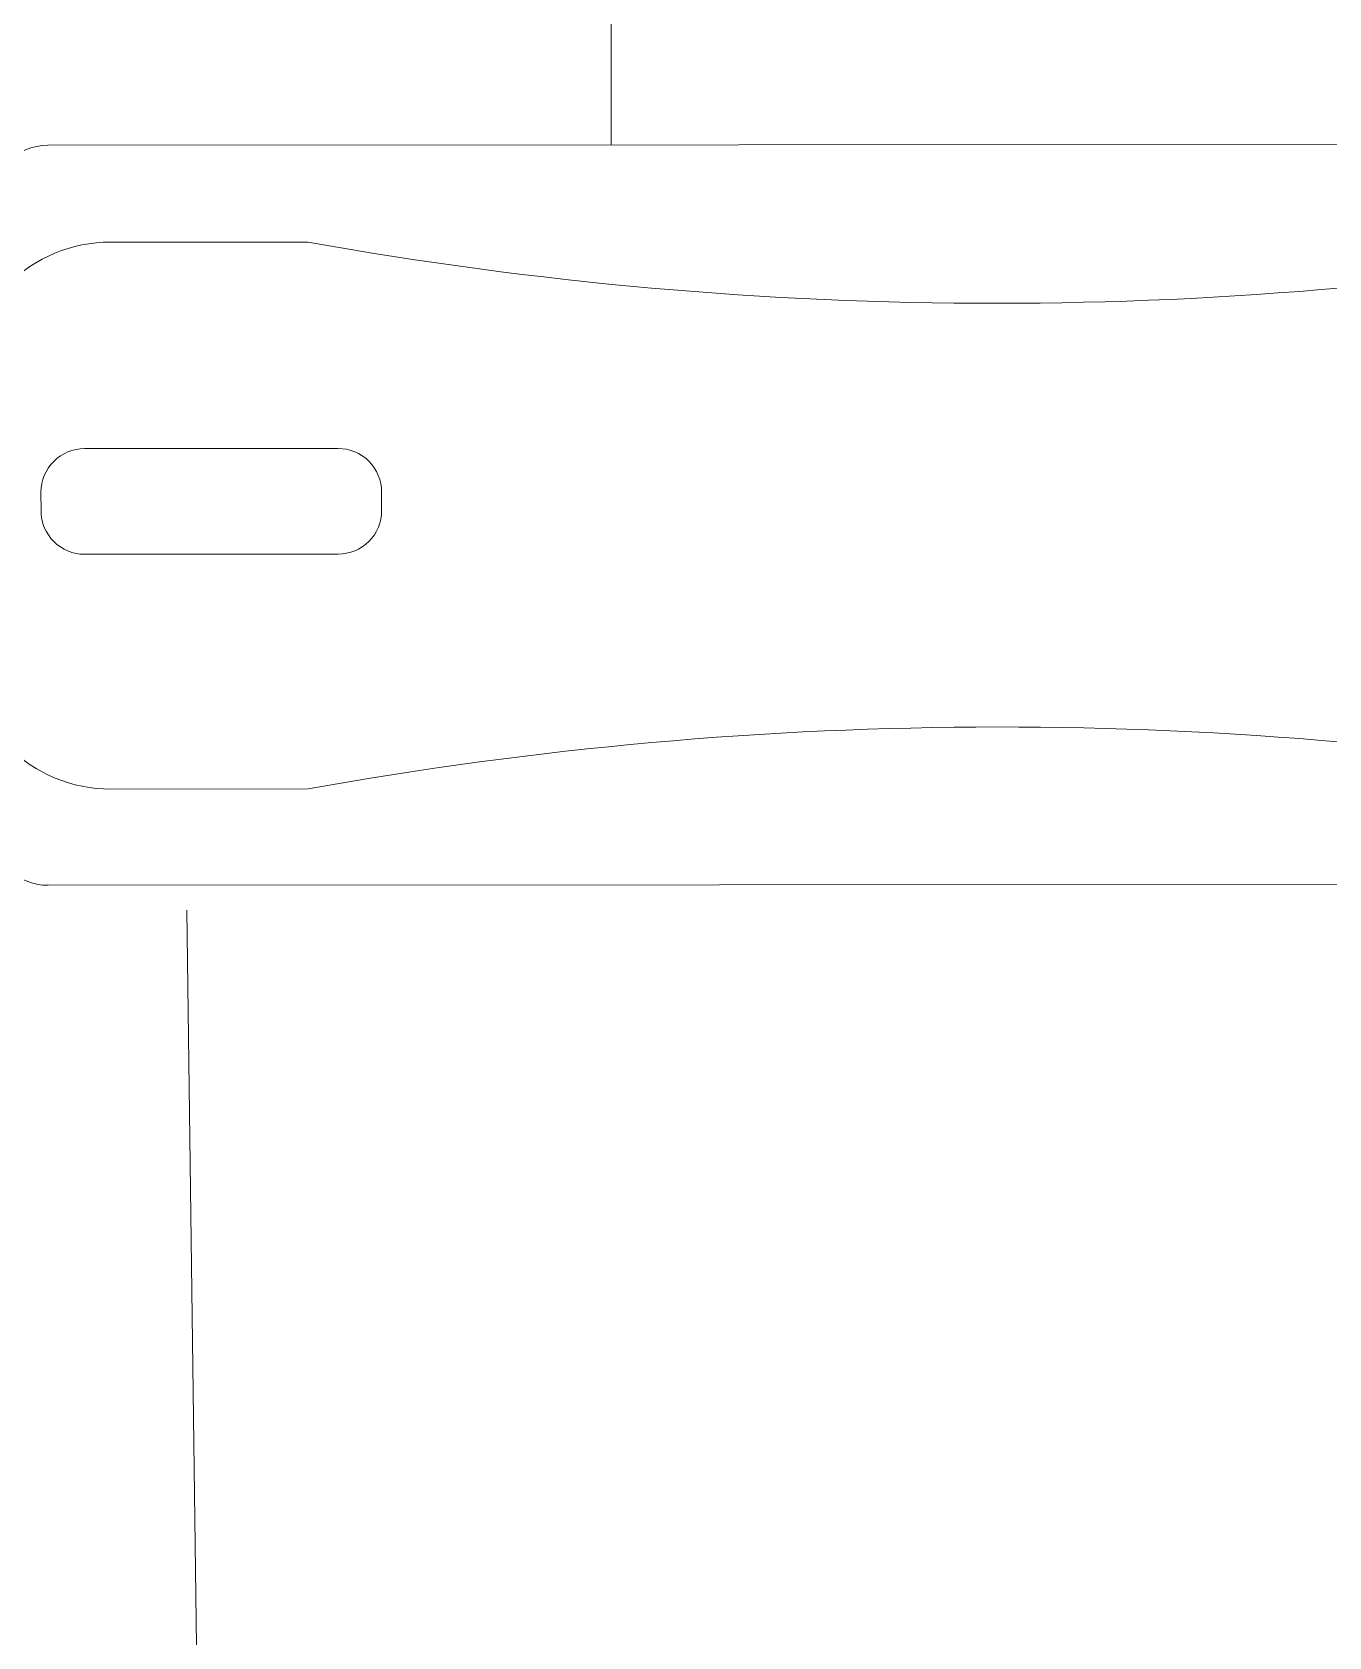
# Model space of a CAD drawing. Header units: inches. Extents: x 164.3 to 247.9, y 15.6 to 56.7.
# Drawn here: x 220.7431 to 220.9054, y 37.6211 to 37.822 of the extents above; entities that cross this region are included whole.
import ezdxf

# ---------------------------------------------------------------- set-up
doc = ezdxf.new("R2010")
doc.units = ezdxf.units.IN
doc.header["$MEASUREMENT"] = 0
doc.layers.get('0').update_dxf_attribs({"lineweight": 0})
doc.layers.add('EQUI', color=3, linetype='Continuous', lineweight=0)
doc.layers.add('провода', color=1, linetype='Continuous', lineweight=5)

# ---------------------------------------------------------------- blocks, each defined once
blk = doc.blocks.new('IP PHONE')
at = {"layer": 'EQUI'}
for points in [[(-46.105, 92.724, -0.414214), (-39.856, 86.476), (-39.856, 77.976, 0.089443), (-39.856, 18.684), (-39.856, 13.497, -0.414214), (-46.105, 7.248), (-57.141, 7.248, -0.414214), (-63.389, 13.497), (-63.389, 18.684, 0.089443), (-63.389, 77.976), (-63.389, 86.476, -0.414214), (-57.141, 92.724)], [(-48.739, 87.592), (-48.739, 76.686, -0.414214), (-50.614, 74.811), (-51.412, 74.811, -0.414214), (-53.287, 76.686), (-53.287, 87.592, -0.414214), (-51.412, 89.467), (-50.614, 89.467, -0.414214)]]:
    blk.add_lwpolyline(points, format="xyb", close=True, dxfattribs=at)
for points in [[(-60.624, 91.663), (-65.029, 91.663, 0.414214), (-67.528, 89.164), (-67.528, 2.499, 0.414214), (-65.029, 0), (-54.513, 0)], [(-35.687, 0), (-35.687, 89.164, 0.414214), (-38.186, 91.663), (-42.622, 91.663)]]:
    blk.add_lwpolyline(points, format="xyb", dxfattribs=at)
blk.add_lwpolyline([(-24.224, 64.928), (-35.687, 64.928)], dxfattribs=at)

msp = doc.modelspace()

# ---------------------------------------------------------------- linework, layer by layer
at = {"layer": 'провода', "color": 1}
msp.add_line((220.76831, 37.27703), (220.76243, 37.71206), dxfattribs=at)

# ---------------------------------------------------------------- block references
at = {"color": 7, "xscale": 0.002909101709693036, "yscale": 0.002909101709693036, "zscale": 0.002909101709693036, "rotation": 90.02882136425923}
msp.add_blockref('IP PHONE', (221.00439, 37.91175), dxfattribs=at)

doc.saveas('drawing.dxf')
